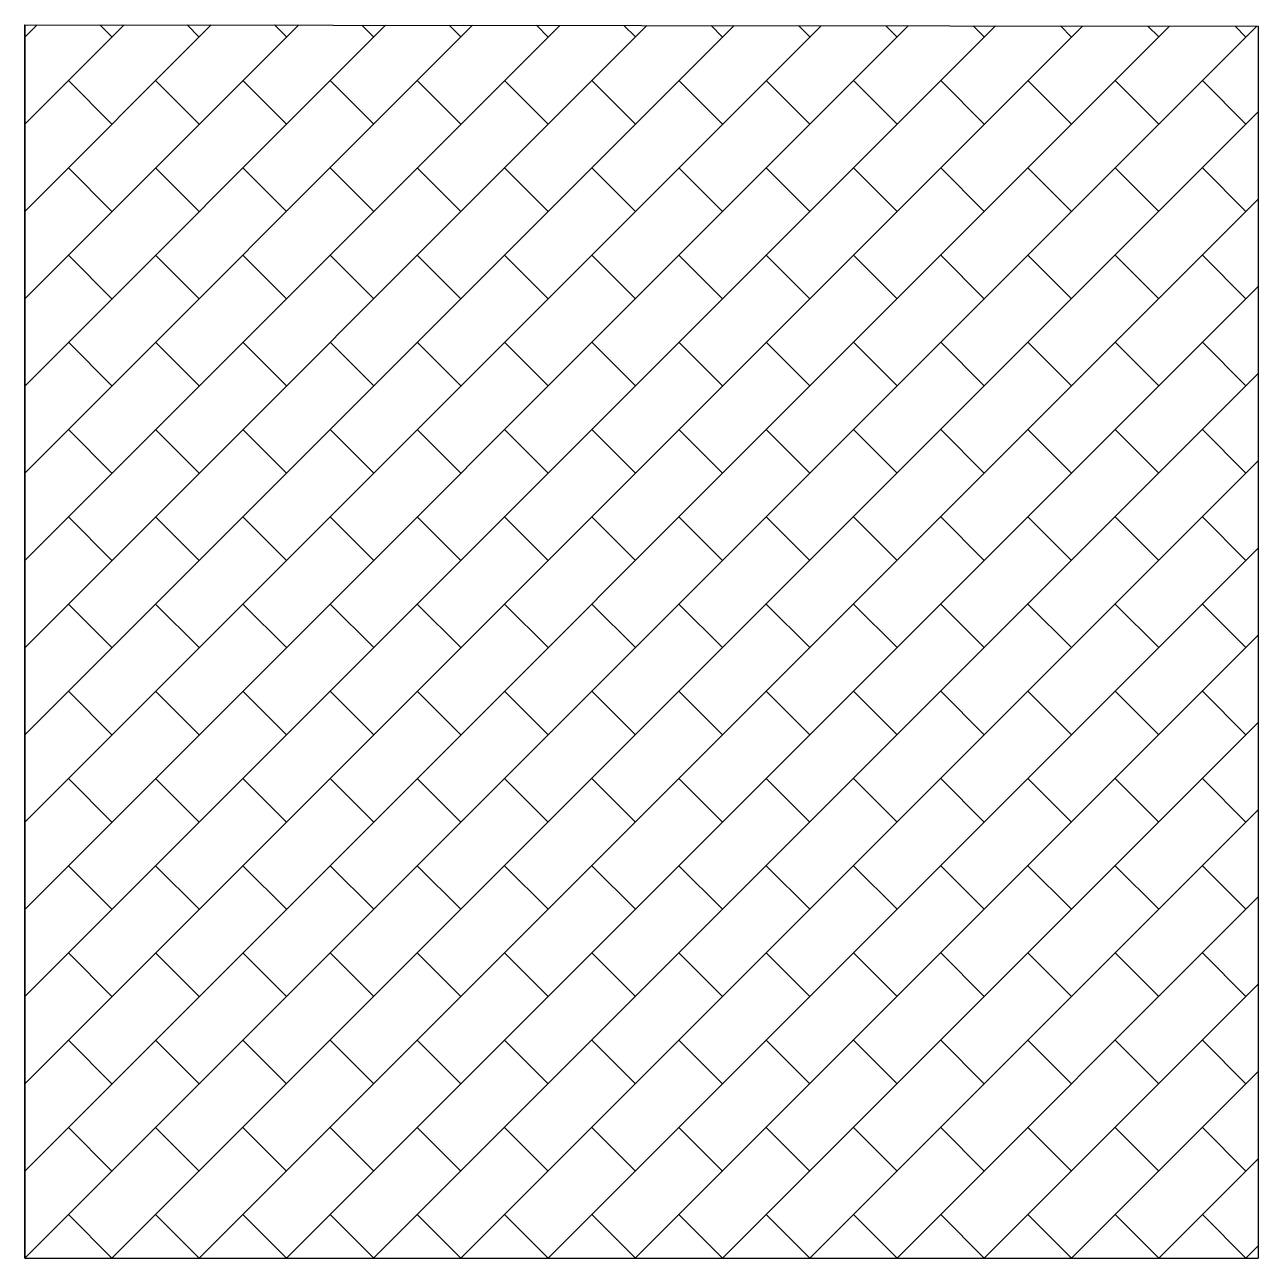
# Model space of a CAD drawing. Header units: inches. Extents: x -158 to 5, y 0 to 5.
# Drawn here: x -158.12 to -153.12, y 0 to 5 of the extents above.
import ezdxf

# ---------------------------------------------------------------- set-up
doc = ezdxf.new("R2010")
doc.units = ezdxf.units.IN
doc.header["$MEASUREMENT"] = 0
doc.layers.get('0').update_dxf_attribs({"lineweight": 30})
doc.layers.add('AM_8', color=1, linetype='Continuous', lineweight=15)

msp = doc.modelspace()

# ---------------------------------------------------------------- hatches: boundary and pattern name
at = {"layer": 'AM_8'}
h = msp.add_hatch(dxfattribs=at)
h.set_pattern_fill('BRICK', angle=45, style=0, double=1)
h.set_pattern_definition([(45, (-158.1219, 0), (-0.176777, 0.176777), []), (135, (-158.1219, 0), (-0.353553, -0.353553), [0.25, -0.25]), (135, (-157.94513, 0.1768), (-0.353553, -0.353553), [-0.25, 0.25])])
h.paths.add_polyline_path([(-158.1219, 0), (-153.1219, 0), (-153.1219, 4.9936), (-158.1219, 5)])

# ---------------------------------------------------------------- linework, layer by layer
for p, q in [((-158.1219, 0, -62.8286), (-158.1219, 5, -62.8286)), ((-158.1219, 0, -57.8286), (-158.1219, 5, -57.8286)), ((-158.1219, 5, -57.8286), (-158.1219, 5, -62.8286)), ((-158.1219, 5, -62.8286), (-153.1219, 4.9936, -62.8286)), ((-153.1219, 4.9936, -62.8286), (-153.1219, 0, -62.8286)), ((-158.1219, 0, -62.8286), (-158.1219, 0, -62.8286)), ((-158.1219, 0, -62.8286), (-158.1219, 0, -57.8286)), ((-158.1219, 0, -62.8286), (-158.1219, 0, -61.8286)), ((-158.1219, 0, -62.8286), (-158.1219, 0, -57.8286)), ((-158.1219, 0, -62.8286), (-158.1219, 0, -57.8286)), ((-158.1219, 0, -62.8286), (-158.1219, 0, -57.8286)), ((-158.1219, 0, -62.8286), (-153.1219, 0, -62.8286)), ((-158.1219, 0, -57.8286), (-153.1219, 0, -57.8286)), ((-153.1219, 0, -57.8286), (-153.1219, 0, -62.8286))]:
    msp.add_line(p, q)
at = {"color": 5}
msp.add_line((-158.1219, 0, -62.8286), (-156.9219, 1.2, -61.6286), dxfattribs=at)
at = {"extrusion": (0, 1, 0)}
msp.add_line((-158.1219, 0, -62.8286), (-157.1219, 1, -61.8286), dxfattribs=at)
at = {"elevation": -62.8286}
msp.add_lwpolyline([(-158.1219, 0), (-158.1219, 0), (-158.1219, 5), (-158.1219, 5)], close=True, dxfattribs=at)
msp.add_3dface([(-157.1219, 0, -62.8286), (-157.1219, 0, -62.8286), (-157.1219, 0, -62.8286)])

doc.saveas('drawing.dxf')
